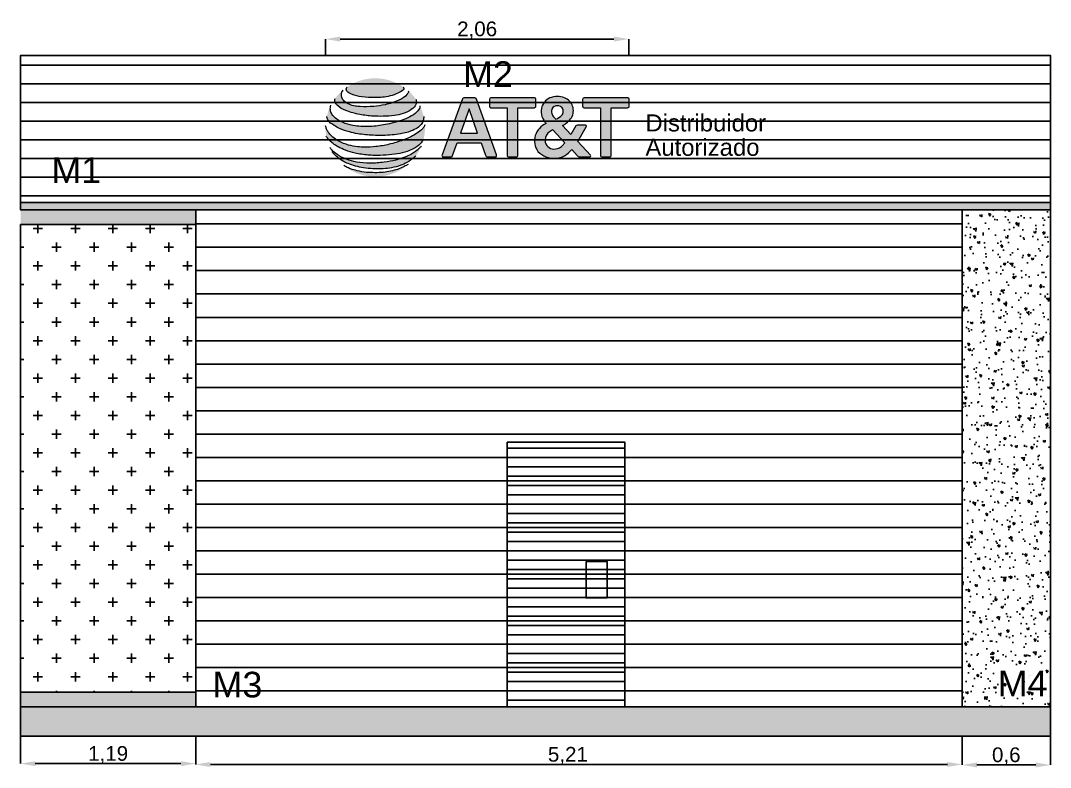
# Model space of a CAD drawing. Header units: millimetres. Extents: x 1966.2 to 2014.6, y 1502.1 to 1522.8.
# Drawn here: x 1985.36 to 1992.36, y 1509.83 to 1514.91 of the extents above; entities that cross this region are included whole.
import ezdxf

# ---------------------------------------------------------------- set-up
doc = ezdxf.new("R2010")
doc.units = ezdxf.units.MM
for name, color, linetype, lineweight in [('COLUMNA', 250, 'Continuous', 25), ('CORTINA', 252, 'Continuous', 25), ('EMERGENCIAS', 102, 'Continuous', 18), ('FACHADA', 250, 'Continuous', 25), ('INFORMACION', 252, 'Continuous', 18), ('MURO CRISTAL', 140, 'Continuous', 25), ('NIVEL DE PISO', 250, 'Continuous', 18), ('PERFIL DE ALUMINIO', 253, 'Continuous', 18)]:
    doc.layers.add(name, color=color, linetype=linetype, lineweight=lineweight)
doc.layers.add('MEDIDAS', color=252, linetype='Continuous')
doc.layers.add('TIPO DE MURO', color=30, linetype='Continuous')
doc.styles.get("Standard").update_dxf_attribs({"font": 'arial.ttf'})
doc.dimstyles.new('ISO-25', dxfattribs={"dimtxt": 2.5, "dimasz": 2.5, "dimexe": 1.25, "dimexo": 0.625, "dimtad": 1, "dimtxsty": 'Standard', "dimcen": 2.5, "dimadec": 0, "dimazin": 0, "dimtfac": 1, "dimtmove": 0, "dimatfit": 3, "dimfxl": 1, "dimarcsym": 0})

# ---------------------------------------------------------------- blocks, each defined once
blk = doc.blocks.new('AT&T anuncio')
at = {"layer": 'EMERGENCIAS', "true_color": 0x389cff}
h = blk.add_hatch(color=150, dxfattribs=at)
h.dxf.hatch_style = 1
edge = h.paths.add_edge_path()
edge.add_ellipse((1979.6525, 1515.5537), major_axis=(-0.2467, 0), ratio=0.990182, start_angle=235.8088, end_angle=304.4805)
edge.add_spline(control_points=[(1979.5129, 1515.7551), (1979.5071, 1515.7485), (1979.5081, 1515.7307), (1979.5442, 1515.7144), (1979.5894, 1515.7037), (1979.6566, 1515.7018), (1979.722, 1515.7038), (1979.7961, 1515.7363), (1979.795, 1515.7513), (1979.7912, 1515.7558)], knot_values=[0.128865, 0.128865, 0.128865, 0.128865, 0.153866, 0.179922, 0.232217, 0.300381, 0.373945, 0.445699, 0.478946, 0.478946, 0.478946, 0.478946], degree=3, periodic=0)
h = blk.add_hatch(color=150, dxfattribs=at)
h.dxf.hatch_style = 1
edge = h.paths.add_edge_path()
edge.add_spline(control_points=[(1979.8162, 1515.7365), (1979.8173, 1515.7332), (1979.8174, 1515.7294), (1979.804, 1515.7074), (1979.7644, 1515.6848), (1979.7065, 1515.666), (1979.6416, 1515.6572), (1979.5918, 1515.6561), (1979.5509, 1515.6595), (1979.525, 1515.6668), (1979.5015, 1515.6796), (1979.4874, 1515.697), (1979.4824, 1515.7197), (1979.4883, 1515.7325), (1979.4928, 1515.7399)], knot_values=[0.003593, 0.003593, 0.003593, 0.003593, 0.006024, 0.021106, 0.073245, 0.144555, 0.202269, 0.269247, 0.293403, 0.325434, 0.349075, 0.372728, 0.390364, 0.4152, 0.4152, 0.4152, 0.4152], degree=3, periodic=0)
edge.add_ellipse((1979.6525, 1515.5537), major_axis=(-0.2467, 0), ratio=0.990182, start_angle=310.357, end_angle=323.8514)
edge.add_spline(control_points=[(1979.4533, 1515.6978), (1979.4521, 1515.692), (1979.4519, 1515.6794), (1979.4695, 1515.6548), (1979.5134, 1515.6332), (1979.5737, 1515.6175), (1979.6361, 1515.6095), (1979.6936, 1515.6089), (1979.7583, 1515.6119), (1979.8173, 1515.6278), (1979.8549, 1515.6618), (1979.8567, 1515.6821), (1979.8558, 1515.6903), (1979.8554, 1515.6927)], knot_values=[0.008649, 0.008649, 0.008649, 0.008649, 0.025773, 0.045772, 0.096013, 0.166665, 0.233614, 0.282556, 0.338803, 0.427861, 0.462359, 0.479526, 0.486818, 0.486818, 0.486818, 0.486818], degree=3, periodic=0)
edge.add_ellipse((1979.6525, 1515.5537), major_axis=(-0.2467, 0), ratio=0.990182, start_angle=214.66, end_angle=228.4302)
at = {"layer": 'EMERGENCIAS', "true_color": 0x000000}
h = blk.add_hatch(color=18, dxfattribs=at)
h.dxf.hatch_style = 1
edge = h.paths.add_edge_path(flags=16)
edge.add_arc((1980.4821, 1515.7192), 0.1413, 297.9697, 312.5604)
edge.add_arc((1980.5579, 1515.6343), 0.0275, 315.7362, 358.7602)
edge.add_arc((1980.5596, 1515.6359), 0.0259, 355.2814, 443.5652)
edge.add_arc((1980.5558, 1515.5753), 0.0866, 85.5402, 94.4598)
edge.add_arc((1980.5529, 1515.6356), 0.0262, 98.3903, 178.7763)
edge.add_arc((1980.5613, 1515.6332), 0.0347, 175.1233, 217.1316)
edge.add_arc((1980.6123, 1515.6623), 0.0933, 212.4434, 226.6899)
edge = h.paths.add_edge_path(flags=16)
edge.add_line((1980.5923, 1515.4781), (1980.5327, 1515.5421))
edge.add_arc((1980.5825, 1515.4492), 0.1054, 118.201, 134.038)
edge.add_arc((1980.5396, 1515.4919), 0.0449, 132.5389, 194.599)
edge.add_arc((1980.5397, 1515.4918), 0.045, 194.4613, 279.0682)
edge.add_arc((1980.5428, 1515.4991), 0.0518, 274.3532, 321.59)
edge.add_arc((1980.4946, 1515.5455), 0.1187, 318.4876, 325.3812)
edge = h.paths.add_edge_path()
edge.add_arc((1980.5341, 1515.4881), 0.0913, 111.7971, 215.4875)
edge.add_arc((1980.5395, 1515.5103), 0.1096, 223.2882, 323.398)
edge.add_line((1980.6275, 1515.445), (1980.6545, 1515.4144))
edge.add_arc((1980.6675, 1515.4237), 0.016, 215.8159, 267.0105)
edge.add_line((1980.6667, 1515.4078), (1980.7167, 1515.4078))
edge.add_arc((1980.7159, 1515.4134), 0.00569, 277.5157, 384.5194)
edge.add_line((1980.7211, 1515.4158), (1980.6575, 1515.4849))
edge.add_line((1980.6575, 1515.4849), (1980.6995, 1515.5573))
edge.add_arc((1980.6946, 1515.5601), 0.0056, 329.9216, 439.5861)
edge.add_line((1980.6956, 1515.5656), (1980.6556, 1515.5656))
edge.add_arc((1980.6556, 1515.5542), 0.0114, 90, 140.6245)
edge.add_line((1980.6468, 1515.5614), (1980.6221, 1515.5184))
edge.add_line((1980.6221, 1515.5184), (1980.581, 1515.5632))
edge.add_arc((1980.5275, 1515.6697), 0.1192, 296.6772, 325.6351)
edge.add_arc((1980.5662, 1515.6373), 0.0691, 329.7219, 428.2029)
edge.add_arc((1980.5568, 1515.6038), 0.1037, 70.2157, 111.5609)
edge.add_arc((1980.5449, 1515.6373), 0.0682, 112.5789, 170.1889)
edge.add_arc((1980.5578, 1515.6324), 0.0819, 168.3304, 197.2049)
edge.add_arc((1980.5849, 1515.646), 0.1119, 199.7699, 220.7987)
at = {"layer": 'EMERGENCIAS', "true_color": 0x389cff}
h = blk.add_hatch(color=150, dxfattribs=at)
h.dxf.hatch_style = 1
edge = h.paths.add_edge_path()
edge.add_spline(control_points=[(1979.4122, 1515.6089), (1979.4128, 1515.6033), (1979.4196, 1515.5833), (1979.4451, 1515.565), (1979.4813, 1515.5453), (1979.5209, 1515.5318), (1979.5767, 1515.5201), (1979.6478, 1515.5132), (1979.7189, 1515.5141), (1979.7848, 1515.5222), (1979.8295, 1515.5339), (1979.865, 1515.5532), (1979.885, 1515.5727), (1979.8926, 1515.5926), (1979.893, 1515.605), (1979.8929, 1515.6087)], knot_values=[0.014023, 0.014023, 0.014023, 0.014023, 0.030974, 0.073379, 0.10402, 0.155335, 0.197783, 0.274963, 0.369242, 0.410223, 0.47411, 0.506523, 0.530369, 0.556614, 0.567607, 0.567607, 0.567607, 0.567607], degree=3, periodic=0)
edge.add_ellipse((1979.6525, 1515.5537), major_axis=(-0.2467, 0), ratio=0.990182, start_angle=192.9923, end_angle=206.2179)
edge.add_spline(control_points=[(1979.8738, 1515.6617), (1979.8738, 1515.6596), (1979.8733, 1515.6475), (1979.8466, 1515.6144), (1979.7848, 1515.5879), (1979.7058, 1515.5676), (1979.6278, 1515.5558), (1979.5604, 1515.5599), (1979.5045, 1515.5717), (1979.4646, 1515.5916), (1979.438, 1515.6148), (1979.4275, 1515.6416), (1979.4298, 1515.6564), (1979.4323, 1515.6639)], knot_values=[0.003597, 0.003597, 0.003597, 0.003597, 0.009886, 0.039798, 0.122741, 0.208239, 0.285459, 0.358281, 0.409779, 0.455584, 0.490924, 0.513468, 0.537289, 0.537289, 0.537289, 0.537289], degree=3, periodic=0)
edge.add_ellipse((1979.6525, 1515.5537), major_axis=(-0.2467, 0), ratio=0.990182, start_angle=333.1991, end_angle=346.9413)
at = {"layer": 'EMERGENCIAS', "true_color": 0x000000}
h = blk.add_hatch(color=18, dxfattribs=at)
h.dxf.hatch_style = 1
edge = h.paths.add_edge_path()
edge.add_line((1979.989, 1515.4078), (1980.0283, 1515.4078))
edge.add_arc((1980.0283, 1515.416), 0.00826, 270, 346.4923)
edge.add_line((1980.0363, 1515.4141), (1980.0588, 1515.4783))
edge.add_line((1980.0588, 1515.4783), (1980.1772, 1515.4783))
edge.add_line((1980.1772, 1515.4783), (1980.1989, 1515.4165))
edge.add_arc((1980.2112, 1515.4207), 0.013, 198.6171, 261.6624)
edge.add_line((1980.2094, 1515.4078), (1980.2485, 1515.4077))
edge.add_arc((1980.2475, 1515.4147), 0.00708, 278.8223, 386.0649)
edge.add_line((1980.2538, 1515.4178), (1980.154, 1515.6948))
edge.add_arc((1980.1445, 1515.6913), 0.01, 19.8261, 75.8209)
edge.add_line((1980.147, 1515.7011), (1980.0922, 1515.7011))
edge.add_arc((1980.0922, 1515.6928), 0.00823, 90, 151.5385)
edge.add_line((1980.085, 1515.6968), (1979.9842, 1515.4174))
edge.add_arc((1979.9899, 1515.4142), 0.00653, 151.0703, 262.0236)
h.paths.add_polyline_path([(1980.0755, 1515.5254), (1980.1601, 1515.5254), (1980.1182, 1515.6464)], flags=16)
h = blk.add_hatch(color=18, dxfattribs=at)
h.dxf.hatch_style = 1
edge = h.paths.add_edge_path()
edge.add_line((1980.2252, 1515.7013), (1980.442, 1515.7013))
edge.add_arc((1980.442, 1515.6941), 0.00716, 4.2, 90, ccw=False)
edge.add_line((1980.4492, 1515.6946), (1980.4492, 1515.659))
edge.add_arc((1980.4425, 1515.659), 0.00668, -95.3111, 0, ccw=False)
edge.add_line((1980.4419, 1515.6523), (1980.3601, 1515.6523))
edge.add_line((1980.3601, 1515.6523), (1980.3601, 1515.4133))
edge.add_arc((1980.3531, 1515.4148), 0.00716, 280.0314, 347.5188, ccw=False)
edge.add_line((1980.3544, 1515.4078), (1980.3135, 1515.4078))
edge.add_arc((1980.3145, 1515.4152), 0.00745, 188.9431, 262.8223, ccw=False)
edge.add_line((1980.3071, 1515.414), (1980.3071, 1515.6523))
edge.add_line((1980.3071, 1515.6523), (1980.2264, 1515.6523))
edge.add_arc((1980.2264, 1515.6604), 0.00813, 193.5965, 270, ccw=False)
edge.add_line((1980.2185, 1515.6585), (1980.2185, 1515.6936))
edge.add_arc((1980.2262, 1515.6936), 0.00773, 97.5157, 180, ccw=False)
h = blk.add_hatch(color=18, dxfattribs=at)
h.dxf.hatch_style = 1
edge = h.paths.add_edge_path()
edge.add_line((1980.6881, 1515.7013), (1980.9049, 1515.7013))
edge.add_arc((1980.9049, 1515.6941), 0.00716, 4.2, 90, ccw=False)
edge.add_line((1980.912, 1515.6946), (1980.912, 1515.659))
edge.add_arc((1980.9054, 1515.659), 0.00668, -95.3111, 0, ccw=False)
edge.add_line((1980.9047, 1515.6523), (1980.823, 1515.6523))
edge.add_line((1980.823, 1515.6523), (1980.823, 1515.4133))
edge.add_arc((1980.816, 1515.4148), 0.00716, 280.0314, 347.5188, ccw=False)
edge.add_line((1980.8173, 1515.4078), (1980.7764, 1515.4078))
edge.add_arc((1980.7773, 1515.4152), 0.00745, 188.9431, 262.8223, ccw=False)
edge.add_line((1980.77, 1515.414), (1980.77, 1515.6523))
edge.add_line((1980.77, 1515.6523), (1980.6893, 1515.6523))
edge.add_arc((1980.6893, 1515.6604), 0.00813, 193.5965, 270, ccw=False)
edge.add_line((1980.6814, 1515.6585), (1980.6814, 1515.6936))
edge.add_arc((1980.6891, 1515.6936), 0.00773, 97.5157, 180, ccw=False)
at = {"layer": 'EMERGENCIAS', "true_color": 0x389cff}
h = blk.add_hatch(color=150, dxfattribs=at)
h.dxf.hatch_style = 1
edge = h.paths.add_edge_path()
edge.add_spline(control_points=[(1979.4096, 1515.5113), (1979.4119, 1515.5067), (1979.4167, 1515.498), (1979.4286, 1515.4858), (1979.4448, 1515.4715), (1979.4709, 1515.4559), (1979.507, 1515.4389), (1979.5569, 1515.4245), (1979.6051, 1515.417), (1979.6571, 1515.4147), (1979.7056, 1515.4156), (1979.7604, 1515.422), (1979.8058, 1515.4316), (1979.8449, 1515.4488), (1979.873, 1515.4668), (1979.8862, 1515.4867), (1979.891, 1515.494), (1979.8922, 1515.4958)], knot_values=[0.012982, 0.012982, 0.012982, 0.012982, 0.028308, 0.04302, 0.063513, 0.093229, 0.133566, 0.183249, 0.248239, 0.279568, 0.339134, 0.393524, 0.445234, 0.477135, 0.521976, 0.542107, 0.5483, 0.5483, 0.5483, 0.5483], degree=3, periodic=0)
edge.add_ellipse((1979.6525, 1515.5537), major_axis=(-0.2467, 0), ratio=0.990182, start_angle=166.2681, end_angle=183.2099)
edge.add_spline(control_points=[(1979.8988, 1515.5674), (1979.8973, 1515.5634), (1979.8931, 1515.554), (1979.8773, 1515.5371), (1979.8437, 1515.5135), (1979.7894, 1515.4896), (1979.7236, 1515.4694), (1979.6589, 1515.4581), (1979.6065, 1515.4553), (1979.5611, 1515.4576), (1979.5263, 1515.4643), (1979.4938, 1515.4745), (1979.467, 1515.4871), (1979.4453, 1515.5023), (1979.4289, 1515.5177), (1979.4187, 1515.5315), (1979.4105, 1515.5459), (1979.4073, 1515.5562), (1979.4059, 1515.5615)], knot_values=[0.007802, 0.007802, 0.007802, 0.007802, 0.0205, 0.038932, 0.075849, 0.143421, 0.21564, 0.282181, 0.339884, 0.372758, 0.418414, 0.445526, 0.474864, 0.506767, 0.524911, 0.541965, 0.557948, 0.574375, 0.574375, 0.574375, 0.574375], degree=3, periodic=0)
edge.add_ellipse((1979.6525, 1515.5537), major_axis=(-0.2467, 0), ratio=0.990182, start_angle=358.1762, end_angle=370)
h = blk.add_hatch(color=150, dxfattribs=at)
h.dxf.hatch_style = 1
edge = h.paths.add_edge_path()
edge.add_spline(control_points=[(1979.438, 1515.4331), (1979.4419, 1515.4288), (1979.4521, 1515.4177), (1979.4697, 1515.4013), (1979.4927, 1515.386), (1979.5208, 1515.3731), (1979.5548, 1515.3616), (1979.5961, 1515.3527), (1979.6426, 1515.3484), (1979.6891, 1515.3478), (1979.7353, 1515.3539), (1979.775, 1515.3636), (1979.813, 1515.3808), (1979.837, 1515.398), (1979.8507, 1515.4096), (1979.8534, 1515.4119)], knot_values=[0.02124, 0.02124, 0.02124, 0.02124, 0.038567, 0.066554, 0.09322, 0.121056, 0.158938, 0.200798, 0.247614, 0.298784, 0.33987, 0.387174, 0.420854, 0.464375, 0.475001, 0.475001, 0.475001, 0.475001], degree=3, periodic=0)
edge.add_ellipse((1979.6525, 1515.5537), major_axis=(-0.2467, 0), ratio=0.990182, start_angle=144.5182, end_angle=157.8506)
edge.add_spline(control_points=[(1979.881, 1515.4616), (1979.8772, 1515.4576), (1979.8624, 1515.4425), (1979.823, 1515.4134), (1979.7627, 1515.392), (1979.6932, 1515.3801), (1979.6276, 1515.3752), (1979.5645, 1515.3797), (1979.5091, 1515.3949), (1979.4673, 1515.4141), (1979.4415, 1515.4373), (1979.4307, 1515.4502), (1979.4269, 1515.455)], knot_values=[0.011524, 0.011524, 0.011524, 0.011524, 0.028354, 0.074673, 0.157277, 0.217096, 0.286184, 0.354151, 0.405667, 0.458056, 0.490472, 0.508639, 0.508639, 0.508639, 0.508639], degree=3, periodic=0)
edge.add_ellipse((1979.6525, 1515.5537), major_axis=(-0.2467, 0), ratio=0.990182, start_angle=23.854, end_angle=29.5948)
h = blk.add_hatch(color=150, dxfattribs=at)
h.dxf.hatch_style = 1
edge = h.paths.add_edge_path()
edge.add_ellipse((1979.6525, 1515.5537), major_axis=(-0.2467, 0), ratio=0.990182, start_angle=50.6786, end_angle=131.2406)
edge.add_spline(control_points=[(1979.8152, 1515.3701), (1979.8123, 1515.3687), (1979.8021, 1515.3636), (1979.7826, 1515.3532), (1979.7536, 1515.3425), (1979.719, 1515.3351), (1979.6808, 1515.3293), (1979.6438, 1515.3295), (1979.6038, 1515.3308), (1979.567, 1515.3375), (1979.5329, 1515.347), (1979.5114, 1515.357), (1979.5002, 1515.3627), (1979.4962, 1515.3648)], knot_values=[0.00823, 0.00823, 0.00823, 0.00823, 0.0177, 0.042594, 0.074296, 0.109937, 0.148709, 0.189938, 0.2206, 0.268724, 0.301937, 0.3263, 0.33974, 0.33974, 0.33974, 0.33974], degree=3, periodic=0)
at = {"layer": 'EMERGENCIAS', "color": 18, "true_color": 0x000000}
for points in [[(1980.4598, 1515.4352, 0.466891), (1980.6275, 1515.445), (1980.6545, 1515.4144, 0.22717), (1980.6667, 1515.4078), (1980.7167, 1515.4078, 0.504061), (1980.7211, 1515.4158), (1980.6575, 1515.4849), (1980.6995, 1515.5573, 0.518708), (1980.6956, 1515.5656), (1980.6556, 1515.5656, 0.224555), (1980.6468, 1515.5614), (1980.6221, 1515.5184), (1980.581, 1515.5632, 0.12703), (1980.6259, 1515.6024, 0.458264), (1980.5919, 1515.7015, 0.182385), (1980.5187, 1515.7003, 0.256803), (1980.4776, 1515.6489, 0.12666), (1980.4796, 1515.6081, 0.092014), (1980.5002, 1515.5729, 0.486062)], [(1980.0283, 1515.4078, 0.346732), (1980.0363, 1515.4141), (1980.0588, 1515.4783), (1980.1772, 1515.4783), (1980.1989, 1515.4165, 0.282242), (1980.2094, 1515.4078), (1980.2485, 1515.4077, 0.50537), (1980.2538, 1515.4178), (1980.154, 1515.6948, 0.249304), (1980.147, 1515.7011), (1980.0922, 1515.7011, 0.275157), (1980.085, 1515.6968), (1979.9842, 1515.4174, 0.525866), (1979.989, 1515.4078)], [(1980.2252, 1515.7013, 0.376295), (1980.2185, 1515.6936), (1980.2185, 1515.6585, 0.346298), (1980.2264, 1515.6523), (1980.3071, 1515.6523), (1980.3071, 1515.414, 0.334009), (1980.3135, 1515.4078), (1980.3544, 1515.4078, 0.303287), (1980.3601, 1515.4133), (1980.3601, 1515.6523), (1980.4419, 1515.6523, 0.441632), (1980.4492, 1515.659), (1980.4492, 1515.6946, 0.392903), (1980.442, 1515.7013)], [(1980.5776, 1515.6151, 0.189964), (1980.5854, 1515.6337, 0.405468), (1980.5625, 1515.6616, 0.038938), (1980.549, 1515.6616, 0.365879), (1980.5266, 1515.6362, 0.185377), (1980.5336, 1515.6123, 0.062243), (1980.5483, 1515.5944, 0.06375)], [(1980.6881, 1515.7013, 0.376295), (1980.6814, 1515.6936), (1980.6814, 1515.6585, 0.346298), (1980.6893, 1515.6523), (1980.77, 1515.6523), (1980.77, 1515.414, 0.334009), (1980.7764, 1515.4078), (1980.8173, 1515.4078, 0.303287), (1980.823, 1515.4133), (1980.823, 1515.6523), (1980.9047, 1515.6523, 0.441632), (1980.912, 1515.659), (1980.912, 1515.6946, 0.392903), (1980.9049, 1515.7013)], [(1980.5327, 1515.5421, 0.069212), (1980.5092, 1515.525, 0.277607), (1980.4961, 1515.4805, 0.386906), (1980.5468, 1515.4474, 0.209078), (1980.5835, 1515.4668, 0.030088), (1980.5923, 1515.4781)]]:
    blk.add_lwpolyline(points, format="xyb", close=True, dxfattribs=at)
blk.add_lwpolyline([(1980.1601, 1515.5254), (1980.1182, 1515.6464), (1980.0755, 1515.5254)], close=True, dxfattribs=at)
at = {"layer": 'EMERGENCIAS', "color": 150, "true_color": 0x389cff}
for points, knots in [([(1979.8162, 1515.7365), (1979.8173, 1515.7332), (1979.8174, 1515.7294), (1979.804, 1515.7074), (1979.7644, 1515.6848), (1979.7065, 1515.666), (1979.6416, 1515.6572), (1979.5918, 1515.6561), (1979.5509, 1515.6595), (1979.525, 1515.6668), (1979.5015, 1515.6796), (1979.4874, 1515.697), (1979.4824, 1515.7197), (1979.4883, 1515.7325), (1979.4928, 1515.7399)], [0.0035932, 0.0035932, 0.0035932, 0.0035932, 0.0060238, 0.0211063, 0.0732448, 0.1445555, 0.2022685, 0.2692466, 0.2934034, 0.3254338, 0.3490749, 0.3727276, 0.3903641, 0.4151999, 0.4151999, 0.4151999, 0.4151999]), ([(1979.7912, 1515.7558), (1979.795, 1515.7513), (1979.7961, 1515.7363), (1979.722, 1515.7038), (1979.6566, 1515.7018), (1979.5894, 1515.7037), (1979.5442, 1515.7144), (1979.5081, 1515.7307), (1979.5071, 1515.7485), (1979.5129, 1515.7551)], [0.1288654, 0.1288654, 0.1288654, 0.1288654, 0.1621128, 0.2338664, 0.3074303, 0.3755951, 0.4278902, 0.4539459, 0.4789464, 0.4789464, 0.4789464, 0.4789464]), ([(1979.8738, 1515.6617), (1979.8738, 1515.6596), (1979.8733, 1515.6475), (1979.8466, 1515.6144), (1979.7848, 1515.5879), (1979.7058, 1515.5676), (1979.6278, 1515.5558), (1979.5604, 1515.5599), (1979.5045, 1515.5717), (1979.4646, 1515.5916), (1979.438, 1515.6148), (1979.4275, 1515.6416), (1979.4298, 1515.6564), (1979.4323, 1515.6639)], [0.0035967, 0.0035967, 0.0035967, 0.0035967, 0.0098858, 0.0397983, 0.122741, 0.2082388, 0.285459, 0.3582808, 0.4097789, 0.4555835, 0.4909237, 0.5134678, 0.5372889, 0.5372889, 0.5372889, 0.5372889]), ([(1979.8554, 1515.6927), (1979.8558, 1515.6903), (1979.8567, 1515.6821), (1979.8549, 1515.6618), (1979.8173, 1515.6278), (1979.7583, 1515.6119), (1979.6936, 1515.6089), (1979.6361, 1515.6095), (1979.5737, 1515.6175), (1979.5134, 1515.6332), (1979.4695, 1515.6548), (1979.4519, 1515.6794), (1979.4521, 1515.692), (1979.4533, 1515.6978)], [0.0086485, 0.0086485, 0.0086485, 0.0086485, 0.01594, 0.0331077, 0.067605, 0.1566633, 0.2129102, 0.2618518, 0.3288015, 0.3994534, 0.4496941, 0.4696933, 0.4868177, 0.4868177, 0.4868177, 0.4868177]), ([(1979.8929, 1515.6087), (1979.893, 1515.605), (1979.8926, 1515.5926), (1979.885, 1515.5727), (1979.865, 1515.5532), (1979.8295, 1515.5339), (1979.7848, 1515.5222), (1979.7189, 1515.5141), (1979.6478, 1515.5132), (1979.5767, 1515.5201), (1979.5209, 1515.5318), (1979.4813, 1515.5453), (1979.4451, 1515.565), (1979.4196, 1515.5833), (1979.4128, 1515.6033), (1979.4122, 1515.6089)], [0.0140234, 0.0140234, 0.0140234, 0.0140234, 0.0250162, 0.0512619, 0.0751078, 0.1075212, 0.1714081, 0.2123883, 0.306668, 0.3838473, 0.4262958, 0.4776106, 0.5082517, 0.5506568, 0.5676073, 0.5676073, 0.5676073, 0.5676073]), ([(1979.8988, 1515.5674), (1979.8973, 1515.5634), (1979.8931, 1515.554), (1979.8773, 1515.5371), (1979.8437, 1515.5135), (1979.7894, 1515.4896), (1979.7236, 1515.4694), (1979.6589, 1515.4581), (1979.6065, 1515.4553), (1979.5611, 1515.4576), (1979.5263, 1515.4643), (1979.4938, 1515.4745), (1979.467, 1515.4871), (1979.4453, 1515.5023), (1979.4289, 1515.5177), (1979.4187, 1515.5315), (1979.4105, 1515.5459), (1979.4073, 1515.5562), (1979.4059, 1515.5615)], [0.0078016, 0.0078016, 0.0078016, 0.0078016, 0.0205003, 0.0389321, 0.0758492, 0.1434214, 0.2156401, 0.2821809, 0.3398835, 0.3727584, 0.4184145, 0.4455255, 0.4748644, 0.5067672, 0.5249113, 0.5419651, 0.5579475, 0.5743748, 0.5743748, 0.5743748, 0.5743748]), ([(1979.8922, 1515.4958), (1979.891, 1515.494), (1979.8862, 1515.4867), (1979.873, 1515.4668), (1979.8449, 1515.4488), (1979.8058, 1515.4316), (1979.7604, 1515.422), (1979.7056, 1515.4156), (1979.6571, 1515.4147), (1979.6051, 1515.417), (1979.5569, 1515.4245), (1979.507, 1515.4389), (1979.4709, 1515.4559), (1979.4448, 1515.4715), (1979.4286, 1515.4858), (1979.4167, 1515.498), (1979.4119, 1515.5067), (1979.4096, 1515.5113)], [0.0129818, 0.0129818, 0.0129818, 0.0129818, 0.0191742, 0.0393052, 0.0841466, 0.1160473, 0.1677579, 0.2221471, 0.2817133, 0.3130424, 0.3780328, 0.4277155, 0.4680528, 0.4977683, 0.518262, 0.5329737, 0.5482997, 0.5482997, 0.5482997, 0.5482997]), ([(1979.881, 1515.4616), (1979.8772, 1515.4576), (1979.8624, 1515.4425), (1979.823, 1515.4134), (1979.7627, 1515.392), (1979.6932, 1515.3801), (1979.6276, 1515.3752), (1979.5645, 1515.3797), (1979.5091, 1515.3949), (1979.4673, 1515.4141), (1979.4415, 1515.4373), (1979.4307, 1515.4502), (1979.4269, 1515.455)], [0.011524, 0.011524, 0.011524, 0.011524, 0.0283541, 0.0746731, 0.1572768, 0.2170963, 0.2861837, 0.3541511, 0.4056674, 0.4580557, 0.4904717, 0.5086393, 0.5086393, 0.5086393, 0.5086393]), ([(1979.8534, 1515.4119), (1979.8507, 1515.4096), (1979.837, 1515.398), (1979.813, 1515.3808), (1979.775, 1515.3636), (1979.7353, 1515.3539), (1979.6891, 1515.3478), (1979.6426, 1515.3484), (1979.5961, 1515.3527), (1979.5548, 1515.3616), (1979.5208, 1515.3731), (1979.4927, 1515.386), (1979.4697, 1515.4013), (1979.4521, 1515.4177), (1979.4419, 1515.4288), (1979.438, 1515.4331)], [0.0212403, 0.0212403, 0.0212403, 0.0212403, 0.0318666, 0.0753881, 0.1090673, 0.1563713, 0.1974573, 0.2486273, 0.2954439, 0.3373039, 0.3751856, 0.4030217, 0.4296875, 0.4576748, 0.4750013, 0.4750013, 0.4750013, 0.4750013]), ([(1979.8152, 1515.3701), (1979.8123, 1515.3687), (1979.8021, 1515.3636), (1979.7826, 1515.3532), (1979.7536, 1515.3425), (1979.719, 1515.3351), (1979.6808, 1515.3293), (1979.6438, 1515.3295), (1979.6038, 1515.3308), (1979.567, 1515.3375), (1979.5329, 1515.347), (1979.5114, 1515.357), (1979.5002, 1515.3627), (1979.4962, 1515.3648)], [0.0082302, 0.0082302, 0.0082302, 0.0082302, 0.0177002, 0.0425936, 0.0742963, 0.109937, 0.1487094, 0.1899382, 0.2206004, 0.2687243, 0.3019369, 0.3263003, 0.3397397, 0.3397397, 0.3397397, 0.3397397])]:
    blk.add_open_spline(points, degree=3, knots=knots, dxfattribs=at)
at = {"layer": 'EMERGENCIAS', "color": 18, "true_color": 0x000000}
for s, height, p in [('Distribuidor', 0.084752, (1980.9928, 1515.5343)), ('Autorizado', 0.08475, (1980.9928, 1515.4133))]:
    blk.add_text(s, height=height, dxfattribs=at).set_placement(p)
blk = doc.blocks.new('*D64')
at = {"layer": 'Defpoints', "color": 0, "lineweight": -3, "transparency": 16777216}
for p in [(1985.3599, 1510.0383), (1986.5499, 1510.0383), (1986.5499, 1509.8524)]:
    blk.add_point(p, dxfattribs=at)
at = {"layer": 'MEDIDAS', "color": 0, "lineweight": -2, "transparency": 16777216}
for p, q in [((1985.3599, 1510.0383), (1985.3599, 1509.8524)), ((1986.5499, 1510.0383), (1986.5499, 1509.8524)), ((1985.4599, 1509.8524), (1986.4499, 1509.8524))]:
    blk.add_line(p, q, dxfattribs=at)
at = {"layer": 'MEDIDAS', "color": 0, "lineweight": -3, "transparency": 16777216}
for points in [[(1985.4599, 1509.8691), (1985.4599, 1509.8357), (1985.3599, 1509.8524)], [(1986.4499, 1509.8691), (1986.4499, 1509.8357), (1986.5499, 1509.8524)]]:
    blk.add_solid(points, dxfattribs=at)
at = {"layer": 'MEDIDAS', "color": 0, "lineweight": -3, "transparency": 16777216, "insert": (1985.9549, 1509.9125), "char_height": 0.1, "attachment_point": 5}
blk.add_mtext('1,19', dxfattribs=at)
blk = doc.blocks.new('*D65')
at = {"layer": 'Defpoints', "color": 0, "lineweight": -3, "transparency": 16777216}
for p in [(1991.7599, 1510.0424), (1986.5499, 1510.0383), (1991.7599, 1509.8466)]:
    blk.add_point(p, dxfattribs=at)
at = {"layer": 'MEDIDAS', "color": 0, "lineweight": -2, "transparency": 16777216}
for p, q in [((1991.7599, 1510.0424), (1991.7599, 1509.8466)), ((1986.5499, 1510.0383), (1986.5499, 1509.8466)), ((1986.6499, 1509.8466), (1991.6599, 1509.8466))]:
    blk.add_line(p, q, dxfattribs=at)
at = {"layer": 'MEDIDAS', "color": 0, "lineweight": -3, "transparency": 16777216}
for points in [[(1986.6499, 1509.8633), (1986.6499, 1509.83), (1986.5499, 1509.8466)], [(1991.6599, 1509.8633), (1991.6599, 1509.83), (1991.7599, 1509.8466)]]:
    blk.add_solid(points, dxfattribs=at)
at = {"layer": 'MEDIDAS', "color": 0, "lineweight": -3, "transparency": 16777216, "insert": (1989.0801, 1509.9067), "char_height": 0.1, "attachment_point": 5}
blk.add_mtext('5,21', dxfattribs=at)
blk = doc.blocks.new('*D66')
at = {"layer": 'Defpoints', "color": 0, "lineweight": -3, "transparency": 16777216}
for p in [(1991.7599, 1510.0383), (1992.3599, 1510.0383), (1992.3599, 1509.8434)]:
    blk.add_point(p, dxfattribs=at)
at = {"layer": 'MEDIDAS', "color": 0, "lineweight": -2, "transparency": 16777216}
for p, q in [((1991.7599, 1510.0383), (1991.7599, 1509.8434)), ((1992.3599, 1510.0383), (1992.3599, 1509.8434)), ((1991.8599, 1509.8434), (1992.2599, 1509.8434))]:
    blk.add_line(p, q, dxfattribs=at)
at = {"layer": 'MEDIDAS', "color": 0, "lineweight": -3, "transparency": 16777216}
for points in [[(1991.8599, 1509.8601), (1991.8599, 1509.8267), (1991.7599, 1509.8434)], [(1992.2599, 1509.8601), (1992.2599, 1509.8267), (1992.3599, 1509.8434)]]:
    blk.add_solid(points, dxfattribs=at)
at = {"layer": 'MEDIDAS', "color": 0, "lineweight": -3, "transparency": 16777216, "insert": (1992.0599, 1509.9035), "char_height": 0.1, "attachment_point": 5}
blk.add_mtext('0,6', dxfattribs=at)
blk = doc.blocks.new('*D67')
at = {"layer": 'Defpoints', "color": 0, "lineweight": -3, "transparency": 16777216}
for p in [(1989.4934, 1514.78), (1987.4328, 1514.6683), (1989.4934, 1514.6683)]:
    blk.add_point(p, dxfattribs=at)
at = {"layer": 'MEDIDAS', "color": 0, "lineweight": -2, "transparency": 16777216}
for p, q in [((1987.4328, 1514.6683), (1987.4328, 1514.78)), ((1987.5328, 1514.78), (1989.3934, 1514.78)), ((1989.4934, 1514.6683), (1989.4934, 1514.78))]:
    blk.add_line(p, q, dxfattribs=at)
at = {"layer": 'MEDIDAS', "color": 0, "lineweight": -3, "transparency": 16777216}
for points in [[(1987.5328, 1514.7967), (1987.5328, 1514.7633), (1987.4328, 1514.78)], [(1989.3934, 1514.7967), (1989.3934, 1514.7633), (1989.4934, 1514.78)]]:
    blk.add_solid(points, dxfattribs=at)
at = {"layer": 'MEDIDAS', "color": 0, "lineweight": -3, "transparency": 16777216, "insert": (1988.4631, 1514.8401), "char_height": 0.1, "attachment_point": 5}
blk.add_mtext('2,06', dxfattribs=at)

msp = doc.modelspace()

# ---------------------------------------------------------------- hatches: boundary and pattern name
at = {"layer": 'CORTINA', "lineweight": -3}
h = msp.add_hatch(dxfattribs=at)
h.set_pattern_fill('LINE', color=8, scale=0.02, angle=180)
h.set_pattern_definition([(180, (9.22114, 0), (-8e-18, -0.0635), [])])
h.paths.add_polyline_path([(1988.6675, 1512.0383), (1988.6675, 1510.2377), (1989.4675, 1510.2383), (1989.4675, 1512.0383)])
at = {"layer": 'NIVEL DE PISO', "lineweight": -3}
h = msp.add_hatch(color=256, dxfattribs=at)
h.dxf.hatch_style = 1
h.paths.add_polyline_path([(1985.3599, 1510.2383), (1985.3599, 1510.0383), (1992.3599, 1510.0383), (1992.3599, 1510.2383)])
at = {"layer": 'PERFIL DE ALUMINIO', "lineweight": -3}
h = msp.add_hatch(color=256, dxfattribs=at)
h.dxf.hatch_style = 1
h.paths.add_polyline_path([(1985.3599, 1513.5183), (1986.5499, 1513.5183), (1986.5499, 1513.6183), (1985.3599, 1513.6183)])
h = msp.add_hatch(color=256, dxfattribs=at)
h.dxf.hatch_style = 1
h.paths.add_polyline_path([(1985.3599, 1510.2383), (1986.5499, 1510.2383), (1986.5499, 1510.3383), (1985.3599, 1510.3383)])
at = {"layer": 'TIPO DE MURO', "lineweight": -3}
h = msp.add_hatch(dxfattribs=at)
h.set_pattern_fill('LINE', color=251, scale=0.04, angle=180)
h.set_pattern_definition([(180, (20.15286, 0), (-2e-17, -0.127), [])])
h.paths.add_polyline_path([(1985.3599, 1513.6683), (1992.3599, 1513.6683), (1992.3599, 1514.6683), (1985.3599, 1514.6683)])
at = {"layer": 'TIPO DE MURO', "lineweight": -3, "true_color": 0x000000}
h = msp.add_hatch(color=18, dxfattribs=at)
h.dxf.hatch_style = 1
h.paths.add_polyline_path([(1992.3599, 1513.6183), (1992.3599, 1513.6683), (1985.3599, 1513.6683), (1985.3599, 1513.6183)])
at = {"layer": 'TIPO DE MURO', "lineweight": -3}
h = msp.add_hatch(dxfattribs=at)
h.set_pattern_fill('LINE', color=8, scale=0.05, angle=180)
h.set_pattern_definition([(180, (20.15286, 0), (-2e-17, -0.15875), [])])
h.paths.add_polyline_path([(1991.7599, 1510.2383), (1991.7599, 1513.6183), (1986.5499, 1513.6183), (1986.5499, 1510.2383)])
at = {"layer": 'TIPO DE MURO', "lineweight": -3, "true_color": 0x000000}
h = msp.add_hatch(dxfattribs=at)
h.set_pattern_fill('AR-CONC', color=18, scale=0.001, angle=90)
h.set_pattern_definition([(140, (20.15286, 0), (0.0159390855, 0.182184669), [0.01905, -0.20955]), (85, (20.15286, 0), (-0.191056845, -0.035243421), [0.01524, -0.167640584]), (190.451445, (20.15418, 0.01518), (-0.175117752, 0.146941247), [0.016190009, -0.178090245]), (136.1842, (20.10206, 3e-18), (0.042042328, 0.27107904), [0.028575, -0.314325]), (186.635558, (20.10556, 0.0226), (-0.247426125, 0.237404134), [0.024285023, -0.267135608]), (81.184151, (20.10206, 3e-18), (-0.247426125, 0.237404134), [0.022859967, -0.251459732]), (111, (20.11476, 0.0254), (0.102265198, 0.151614391), [0.01905, -0.20955]), (56, (20.11476, 0.0254), (-0.184187966, 0.061802028), [0.01524, -0.16764]), (161.451445, (20.12328, 0.03803), (-0.081922769, 0.213416419), [0.016190009, -0.178089938]), (127.5, (20.152856, 0), (-0.0845550389, 0.0030886033), [0, -0.165608, 0, -0.17018, 0, -0.168275]), (97.5, (20.15286, 0), (-0.1001805748, 0.0668196625), [0, -0.097028, 0, -0.161798, 0, -0.064135]), (57.5, (20.152856, -0.05664), (0.005728744, 0.1355905952), [0, -0.0635, 0, -0.19812, 0, -0.26289]), (47.5, (20.15286, -0.08204), (-0.025426491, 0.1481291814), [0, -0.08255, 0, -0.131572, 0, -0.18669])])
h.paths.add_polyline_path([(1992.3599, 1513.6183), (1991.7599, 1513.6183), (1991.7599, 1510.2383), (1992.3599, 1510.2383), (1992.3599, 1513.4183)])
at = {"layer": 'TIPO DE MURO', "lineweight": -3}
h = msp.add_hatch(dxfattribs=at)
h.set_pattern_fill('CROSS', color=141, scale=0.02, angle=90)
h.set_pattern_definition([(90, (20.15286, 0), (-0.127, 0.127), [0.0635, -0.1905]), (180, (20.18461, 0.03175), (-0.127, -0.127), [0.0635, -0.1905])])
h.paths.add_polyline_path([(1986.5499, 1513.5183), (1986.5499, 1510.3383), (1985.3599, 1510.3383), (1985.3599, 1513.5183)])

# ---------------------------------------------------------------- linework, layer by layer
at = {"layer": 'COLUMNA', "color": 18, "lineweight": -3, "true_color": 0x000000}
msp.add_lwpolyline([(1992.3599, 1513.6183), (1991.7599, 1513.6183), (1991.7599, 1510.2383), (1992.3599, 1510.2383), (1992.3599, 1513.4183)], close=True, dxfattribs=at)
at = {"layer": 'CORTINA', "color": 253, "lineweight": -3}
msp.add_lwpolyline([(1991.7599, 1510.2383), (1991.7599, 1513.6183), (1986.5499, 1513.6183), (1986.5499, 1510.2383)], close=True, dxfattribs=at)
at = {"layer": 'CORTINA', "color": 8, "lineweight": -3}
for points in [[(1988.6675, 1512.0383), (1988.6675, 1510.2377), (1989.4675, 1510.2383), (1989.4675, 1512.0383)], [(1989.2035, 1511.2274), (1989.3469, 1511.2274), (1989.3469, 1510.9789), (1989.2035, 1510.9789)]]:
    msp.add_lwpolyline(points, close=True, dxfattribs=at)
at = {"layer": 'FACHADA', "color": 251, "lineweight": -3}
msp.add_lwpolyline([(1985.3599, 1513.6683), (1992.3599, 1513.6683), (1992.3599, 1514.6683), (1985.3599, 1514.6683)], close=True, dxfattribs=at)
at = {"layer": 'FACHADA', "color": 18, "lineweight": -3, "true_color": 0x000000}
msp.add_lwpolyline([(1992.3599, 1513.6183), (1992.3599, 1513.6683), (1985.3599, 1513.6683), (1985.3599, 1513.6183)], close=True, dxfattribs=at)
at = {"layer": 'MURO CRISTAL', "color": 141, "lineweight": -3}
msp.add_lwpolyline([(1986.5499, 1513.5183), (1986.5499, 1510.3383), (1985.3599, 1510.3383), (1985.3599, 1513.5183)], close=True, dxfattribs=at)
at = {"layer": 'NIVEL DE PISO', "lineweight": -3}
msp.add_lwpolyline([(1985.3599, 1510.2383), (1985.3599, 1510.0383), (1992.3599, 1510.0383), (1992.3599, 1510.2383)], close=True, dxfattribs=at)
at = {"layer": 'PERFIL DE ALUMINIO', "lineweight": -3}
msp.add_lwpolyline([(1985.3599, 1510.2383), (1986.5499, 1510.2383), (1986.5499, 1510.3383), (1985.3599, 1510.3383)], close=True, dxfattribs=at)

# ---------------------------------------------------------------- block references
at = {"layer": 'EMERGENCIAS', "lineweight": -3, "xscale": 1.370112925651722, "yscale": 1.370112925651722, "zscale": 1.370112925651722}
msp.add_blockref('AT&T anuncio', (-724.5768, -562.3013), dxfattribs=at)

# ---------------------------------------------------------------- texts
at = {"layer": 'INFORMACION', "color": 10}
for s, p in [('M2', (1988.3674, 1514.4544)), ('M1', (1985.5696, 1513.8014)), ('M3', (1986.6646, 1510.3026)), ('M4', (1992.0021, 1510.3111))]:
    msp.add_text(s, height=0.17443, dxfattribs=at).set_placement(p)

# ---------------------------------------------------------------- dimensions: what is measured, and where the dimension line sits
at = {"layer": 'MEDIDAS', "lineweight": -3}
for base, p1, p2, picture, middle in [((1989.4934, 1514.78), (1987.4328, 1514.6683), (1989.4934, 1514.6683), '*D67', (1988.4631, 1514.78)), ((1991.7599, 1509.8466), (1986.5499, 1510.0383), (1991.7599, 1510.0424), '*D65', (1989.0801, 1509.8466)), ((1986.5499, 1509.8524), (1985.3599, 1510.0383), (1986.5499, 1510.0383), '*D64', (1985.9549, 1509.8524)), ((1992.3599, 1509.8434), (1991.7599, 1510.0383), (1992.3599, 1510.0383), '*D66', (1992.0599, 1509.8434))]:
    dim = msp.add_linear_dim(base=base, p1=p1, p2=p2, dimstyle='ISO-25', override={"dimtxt": 0.1, "dimasz": 0.1, "dimexe": 0, "dimexo": 0, "dimgap": 0}, dxfattribs=at)
    dim.commit()
    dim.dimension.update_dxf_attribs({"geometry": picture, "text_midpoint": middle, "dimtype": 160})

doc.saveas('drawing.dxf')
